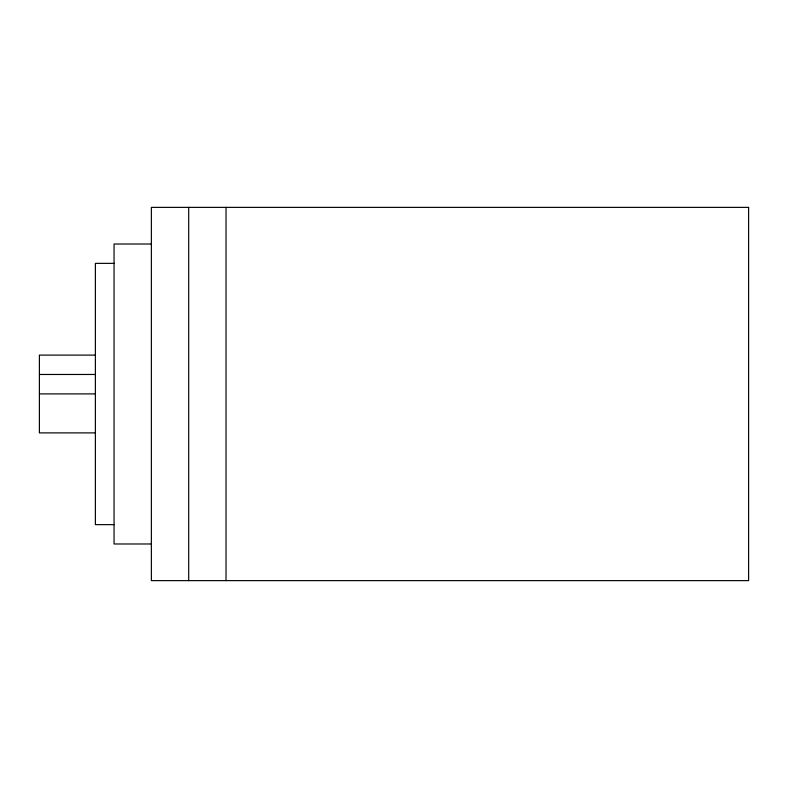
<?xml version="1.0" encoding="UTF-8"?>
<svg xmlns="http://www.w3.org/2000/svg" width="788" height="788" viewBox="0 0 788 788"><rect width="100%" height="100%" fill="white"/><g stroke="black" fill="none" stroke-linecap="round" stroke-linejoin="round"><path stroke-width="1.18" d="M151.375 244.014L114.053 244.014L114.053 543.986L151.375 543.986M114.053 263.359L95.387 263.359L95.387 524.641L114.053 524.641M95.387 355.102L39.4 355.102L39.4 432.898L95.387 432.898M39.4 374.467L95.387 374.467M39.4 393.901L95.387 393.901M226.028 207.372L226.028 580.628M188.706 207.372L188.706 580.628M748.6 207.372L151.375 207.372L151.375 580.628L748.6 580.628L748.6 207.372"/></g></svg>
